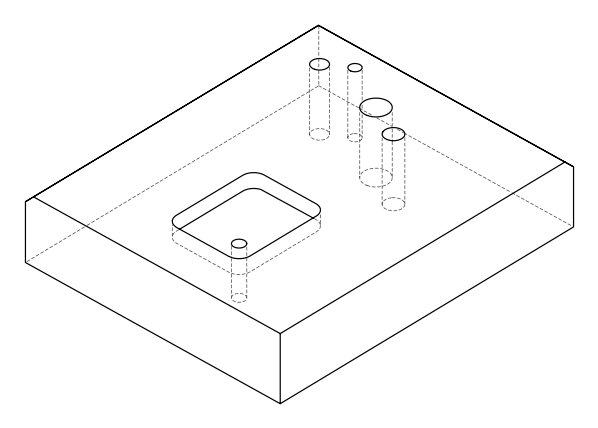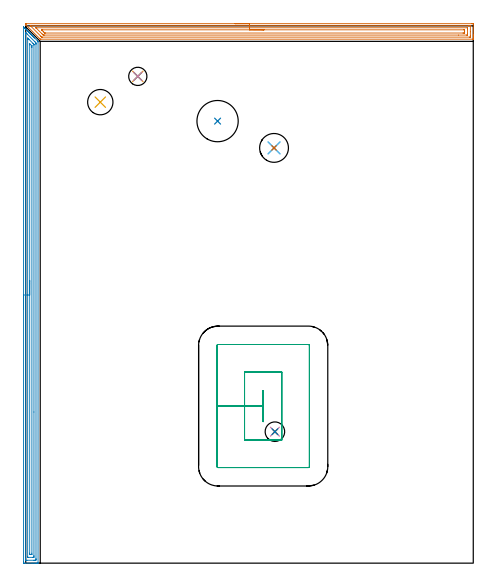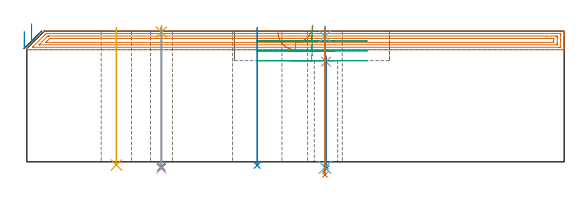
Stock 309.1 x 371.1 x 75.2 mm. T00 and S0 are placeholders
(PLAN: 14 operations, 10 tool changes, 28 min)
(1 AREA_MILL | FG_CHAMFER_SURFACE | UGT0205_001 | 10 min | 17694 mm3)
(2 AREA_MILL_1 | FG_CHAMFER_SURFACE_1 | UGT0205_001 | 11.92 min | 18183 mm3)
(3 MILL_RECTANGULAR_POCKET | POCKET_RECTANGULAR_STRAIGHT | UGT0201_109 | Follow Part, ap 6.35, ae 75% | 3.52 min | 164814 mm3)
(4 SPOT_DRILL | STEP1HOLE | NXT0321_9005460120000 | 0.03 min | 9 mm3)
(5 SPOT_DRILL_1 | STEP1HOLE_1 | NXT0321_9005460120000 | 0.03 min | 1 mm3)
(6 SPOT_DRILL_2 | STEP1HOLE_3 | NXT0321_9005460120000 | 0.05 min | 182 mm3)
(7 DRILL_THROUGH_HOLE_INTO_CENTER | STEP1HOLE | NXT0301_042 | 0.26 min | 2281 mm3)
(8 DRILL_TO_ENLARGE_THROUGH_HOLE | STEP1HOLE | NXT0301_102 | 0.26 min | 6029 mm3)
(9 DRILL_THROUGH_HOLE_INTO_CENTER_1 | STEP1HOLE_1 | NXT0301_042 | 0.32 min | 2954 mm3)
(10 DRILL_TO_ENLARGE_THROUGH_HOLE_1 | STEP1HOLE_1 | NXT0301_097 | 0.33 min | 6390 mm3)
(11 INDEXABLE_INSERT_DRILL_THROUGH_HOLE_FROM_SOLID | STEP1HOLE_2 | NXT0302_006 | 0.32 min | 18062 mm3)
(12 DRILL_THROUGH_HOLE_INTO_CENTER_2 | STEP1HOLE_3 | NXT0301_065 | 0.32 min | 5059 mm3)
(13 DRILL_TO_ENLARGE_THROUGH_HOLE_2 | STEP1HOLE_3 | UGT0301_265 | 0.34 min | 18124 mm3)
(14 INDEXABLE_INSERT_DRILL_THROUGH_HOLE_FROM_SOLID_1 | STEP1HOLE_4 | NXT0302_028 | 0.32 min | 47937 mm3)
(TOOL UGT0205_001 | Chamfer Mill 20 x 3 x 45 deg. | D20 FL50 Z2)
(TOOL UGT0201_109 | End Mill 25.4 mm | D25.4 FL25 Z2)
(TOOL NXT0321_9005460120000 | NC Spot Drill, 142deg, 12mm, Carbide, Uncoated | D12 PA142 FL30 Z2)
(TOOL NXT0301_042 | Carbide Drill 7.1mm [860.1-0710-057A1-MM 2214] | D7.1 PA140 FL85 Z2)
(TOOL NXT0301_102 | Carbide Drill 13.5mm [860.1-1350-108A1-MM 2214] | D13.5 PA140 FL123 Z2)
(TOOL NXT0301_097 | Carbide Drill 12.6mm [860.1-1260-063A1-MM 2214] | D12.6 PA140 FL77 Z2)
(TOOL NXT0302_006 | Index. Insert Drill 17.5mm [880-D1750L25-05] | D17.5 PA176 FL88 Z2)
(TOOL NXT0301_065 | Carbide Drill 9.4mm [860.1-0940-075A1-MM 2214] | D9.4 PA140 FL98 Z2)
(TOOL UGT0301_265 | Twist Drill 19.9 mm | D19.9 PA118 FL140 Z2)
(TOOL NXT0302_028 | Index. Insert Drill 28.5mm [880-D2850L32-03] | D28.5 PA176 FL86 Z2)
(OP 1 AREA_MILL)
G17 G21 G94 G90
T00 M6
G54
G17 G0 G90 X144.55 Y372.6 S1061 M3
G43 Z85.2 H0
Z74.5
G94 G1 X144.588 Z73.628 F250.
X144.702 Z72.763
X144.891 Z71.912
X145.153 Z71.08
X145.487 Z70.274
X145.89 Z69.5
X146.358 Z68.764
X146.89 Z68.072
X147.479 Z67.429
X148.122 Z66.839
X148.814 Z66.308
X149.55 Z65.84
X150.324 Z65.437
X151.13 Z65.103
X151.962 Z64.841
X152.813 Z64.652
X153.678 Z64.538
X154.55 Z64.5
X308.002
X308.494 Y372.599 Z64.501
X308.981 Y372.595 Z64.503
X309.091 Y372.592 Z64.506
X309.1 Y372.112 Z64.985
Y365.04 Z72.054
Y364.472 Z72.625
Y364.156 Z72.94
Y363.588 Z73.508
Y363.272 Z73.823
Y362.639 Z74.46
Y362.249 Z74.85
X309.093 Y361.915 Z75.175
X309.091 Y361.903 Z75.188
X308.941 Y361.9 Z75.2
X10.405
X9.999 Y361.906 Z75.192
X9.91 Y361.991 Z75.107
X9.512 Y362.388 Z74.712
X0.291 Y371.621 Z65.478
X0.079 Y371.833 Z65.267
X-0.007 Y371.943 Z65.157
X-0.018 Y371.959 Z65.14
X-0.004 Y372.342 Z64.758
X0.01 Y372.594 Z64.506
X0.054 Y372.6 Z64.5
X154.55
Y371.186 Z65.914
X305.817
X306.709 Y371.185 Z65.915
X306.754 Y371.184 Z65.916
X307.09 Y371.17 Z65.93
X307.093 Y371.069 Z66.031
X307.099 Y370.843 Z66.257
X307.1 Y367.056 Z70.044
Y364.156 Z72.944
X307.099 Y363.769 Z73.331
X307.094 Y363.382 Z73.718
X307.09 Y363.331 Z73.769
X307.086 Y363.32 Z73.78
X307.079 Y363.319 Z73.782
X307.028 Y363.316 Z73.784
X306.922 Y363.315 Z73.785
X306.709 Y363.314 Z73.786
X11.298 Y363.315 Z73.785
X11.254
X11.048 Y363.321 Z73.779
X10.624 Y363.733 Z73.367
X10.405 Y363.947 Z73.153
X3.215 Y371.145 Z65.955
X3.21 Y371.152 Z65.948
X3.197 Y371.172 Z65.928
X3.194 Y371.179 Z65.921
X3.209 Y371.181 Z65.919
X3.265 Y371.185 Z65.915
X3.309 Y371.186 Z65.914
X154.55
Y369.772 Z67.328
X304.924 Y369.771 Z67.329
X305.029 Y369.77 Z67.33
X305.066 Y369.767 Z67.333
X305.081 Y369.765 Z67.335
X305.09 Y369.749 Z67.351
X305.095 Y369.634 Z67.466
X305.098 Y369.46 Z67.64
X305.1 Y369.286 Z67.814
Y368.576 Z68.524
Y365.924 Z71.176
Y365.75 Z71.35
X305.095 Y365.04 Z72.06
X305.091 Y364.875 Z72.225
X305.072 Y364.735 Z72.365
X304.924 Y364.734 Z72.366
X304.345 Y364.73 Z72.37
X298.922 Y364.728 Z72.372
X13.083 Y364.729 Z72.371
X12.503 Y364.73 Z72.37
X12.19 Y364.733 Z72.367
X12.09 Y364.735 Z72.365
X11.982 Y364.83 Z72.27
X11.767 Y365.04 Z72.06
X11.298 Y365.504 Z71.596
X7.221 Y369.586 Z67.514
X7.123 Y369.687 Z67.413
X7.061 Y369.754 Z67.346
X7.053 Y369.766 Z67.334
X7.059 Y369.767 Z67.333
X7.099 Y369.769 Z67.331
X7.414 Y369.771 Z67.329
X154.55 Y369.772 Z67.328
Y368.357 Z68.743
X302.468
X302.993 Y368.355 Z68.745
X303.047 Y368.353 Z68.747
X303.08 Y368.351 Z68.749
X303.09 Y368.32 Z68.78
X303.094 Y368.124 Z68.976
X303.1 Y367.731 Z69.369
Y366.847 Z70.253
Y366.808 Z70.292
X303.096 Y366.385 Z70.715
X303.092 Y366.175 Z70.925
X303.09 Y366.153 Z70.947
X303.071 Y366.15 Z70.95
X303.014 Y366.146 Z70.954
X302.917 Y366.144 Z70.956
X302.247 Y366.143 Z70.957
X302.026
X13.419
X13.251 Y366.145 Z70.955
X13.167 Y366.147 Z70.953
X13.129 Y366.149 Z70.951
X13.083 Y366.177 Z70.923
X12.445 Y366.808 Z70.292
X12.19 Y367.062 Z70.038
X11.561 Y367.692 Z69.408
X11.298 Y367.956 Z69.144
X10.926 Y368.338 Z68.762
X10.914 Y368.352 Z68.748
X10.925 Y368.353 Z68.747
X10.977 Y368.355 Z68.745
X11.084 Y368.357 Z68.743
X11.298
X154.55
X155.422 Z68.781
X156.286 Z68.895
X157.138 Z69.083
X157.97 Z69.346
X158.776 Z69.68
X159.55 Z70.082
X160.286 Z70.551
X160.978 Z71.082
X161.621 Z71.672
X162.21 Z72.315
X162.741 Z73.007
X163.21 Z73.743
X163.613 Z74.516
X163.947 Z75.322
X164.209 Z76.154
X164.398 Z77.006
X164.512 Z77.871
X164.55 Z78.743
G0 Z85.2
M5
M2
(OP 2 AREA_MILL_1)
G17 G21 G94 G90
T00 M6
G54
G17 G0 G90 X-1.5 Y175.2 S1061 M3
G43 Z85.2 H0
Z75.2
G94 G1 Y175.238 Z74.328 F250.
Y175.352 Z73.464
Y175.541 Z72.612
Y175.803 Z71.78
Y176.137 Z70.974
Y176.54 Z70.2
Y177.008 Z69.464
Y177.54 Z68.772
Y178.129 Z68.129
Y178.772 Z67.54
Y179.464 Z67.008
Y180.2 Z66.54
Y180.974 Z66.137
Y181.78 Z65.803
Y182.612 Z65.541
Y183.463 Z65.352
Y184.328 Z65.238
Y185.2 Z65.2
Y370.148
X-1.494 Y370.371 Z65.204
X-1.492 Y370.381 Z65.205
X-1.47 Y370.371 Z65.228
X-1.148 Y370.048 Z65.552
X-0.944 Y369.846 Z65.752
X-0.875 Y369.775 Z65.824
X-0.719 Y369.619 Z65.98
X-0.648 Y369.55 Z66.048
X-0.577 Y369.477 Z66.122
X-0.424 Y369.324 Z66.275
X-0.352 Y369.254 Z66.344
X-0.279 Y369.179 Z66.42
X-0.129 Y369.03 Z66.57
X-0.056 Y368.957 Z66.641
X0.019 Y368.881 Z66.718
X0.165 Y368.735 Z66.864
X0.241 Y368.661 Z66.937
X0.317 Y368.583 Z67.016
X0.46 Y368.44 Z67.159
X0.537 Y368.365 Z67.233
X0.615 Y368.285 Z67.314
X0.755 Y368.146 Z67.454
X0.833 Y368.068 Z67.53
X0.913 Y367.988 Z67.612
X1.049 Y367.851 Z67.749
X1.13 Y367.772 Z67.826
X1.211 Y367.69 Z67.91
X1.344 Y367.556 Z68.043
X1.426 Y367.476 Z68.122
X1.509 Y367.392 Z68.208
X1.639 Y367.262 Z68.338
X1.722 Y367.18 Z68.418
X1.807 Y367.094 Z68.506
X1.933 Y366.967 Z68.633
X2.019 Y366.883 Z68.715
X2.105 Y366.796 Z68.804
X2.228 Y366.672 Z68.927
X2.315 Y366.587 Z69.011
X2.403 Y366.498 Z69.102
X2.523 Y366.378 Z69.222
X2.611 Y366.291 Z69.307
X2.7 Y366.2 Z69.4
X2.817 Y366.083 Z69.517
X2.907 Y365.994 Z69.603
X2.998 Y365.902 Z69.698
X3.112 Y365.788 Z69.811
X3.204 Y365.698 Z69.9
X3.296 Y365.604 Z69.996
X3.407 Y365.493 Z70.106
X3.5 Y365.402 Z70.196
X3.594 Y365.306 Z70.294
X3.702 Y365.199 Z70.401
X3.796 Y365.106 Z70.492
X3.892 Y365.008 Z70.592
X3.996 Y364.904 Z70.696
X4.093 Y364.809 Z70.789
X4.19 Y364.71 Z70.89
X4.291 Y364.609 Z70.99
X4.389 Y364.513 Z71.085
X4.488 Y364.412 Z71.188
X4.586 Y364.315 Z71.285
X4.685 Y364.217 Z71.381
X4.786 Y364.114 Z71.485
X4.88 Y364.02 Z71.58
X4.981 Y363.92 Z71.678
X5.084 Y363.816 Z71.783
X5.175 Y363.725 Z71.874
X5.278 Y363.624 Z71.974
X5.382 Y363.518 Z72.081
X5.47 Y363.431 Z72.169
X5.574 Y363.328 Z72.27
X5.68 Y363.22 Z72.379
X5.764 Y363.136 Z72.464
X5.87 Y363.032 Z72.566
X5.978 Y362.923 Z72.677
X6.059 Y362.841 Z72.759
X6.167 Y362.735 Z72.863
X7.944 Y360.957 Z74.641
X8.064 Y360.837 Z74.762
X8.389 Y360.512 Z75.087
X8.409 Y360.491 Z75.106
X8.506 Y360.388 Z75.193
X8.5 Y359.951 Z75.2
Y0.178
X8.497 Y0.01 Z75.188
X8.457 Y0.007 Z75.149
X8.058 Y0. Z74.758
X7.763 Z74.462
X7.056 Z73.751
X5.813 Z72.51
X4.389 Z71.084
X-0.944 Y0.001 Z65.753
X-1.183 Y0.003 Z65.514
X-1.492 Y0.008 Z65.206
X-1.494 Y0.072 Z65.203
X-1.499 Y0.625 Z65.201
X-1.5 Y1.183 Z65.2
Y185.2
X-0.086 Z66.614
Y365.306
X-0.084 Y366.2 Z66.616
X-0.083 Y366.227 Z66.617
X-0.056 Y366.494 Z66.644
X0.247 Y366.2 Z66.947
X0.833 Y365.617 Z67.533
X1.144 Y365.306 Z67.844
X6.167 Y360.283 Z72.867
X6.505 Y359.943 Z73.205
X7.056 Y359.383 Z73.756
X7.083 Y359.049 Z73.783
X7.084 Y359.02 Z73.784
X7.086 Y358.155 Z73.786
Y3.306
X7.084 Y2.412 Z73.784
Y2.384
X7.056 Y2.01 Z73.756
X6.575 Y2.002 Z73.275
X6.167 Y2.001 Z72.867
X5.688 Y2. Z72.388
X0.833 Y2.001 Z67.533
X0.352 Y2.002 Z67.052
X-0.056 Y2.01 Z66.644
X-0.083 Y2.412 Z66.617
X-0.085 Y2.442 Z66.615
X-0.086 Y3.306 Z66.614
Y185.2
X1.328 Z68.028
X1.329 Y361.731 Z68.029
X1.33 Y362.125 Z68.03
X1.334 Y362.625 Z68.034
X1.335 Y362.648 Z68.035
X1.369 Y362.625 Z68.069
X1.722 Y362.277 Z68.422
X2.27 Y361.731 Z68.97
X4.952 Y359.049 Z71.652
X5.278 Y358.722 Z71.978
X5.559 Y358.437 Z72.259
X5.629 Y358.364 Z72.329
X5.661 Y358.328 Z72.361
X5.664 Y358.286 Z72.364
X5.667 Y358.155 Z72.367
X5.671 Y357.76 Z72.371
Y104.388
Y5.094
X5.67 Y4.699 Z72.37
X5.667 Y4.2 Z72.367
X5.664 Y4.012 Z72.364
X5.473 Y4.003 Z72.173
X5.278 Y4.002 Z71.978
X4.588 Y4. Z71.288
X1.921 Z68.621
X1.722 Y4.001 Z68.422
X1.523 Y4.003 Z68.223
X1.391 Y4.007 Z68.091
X1.346 Y4.01 Z68.046
X1.335 Y4.025 Z68.035
X1.333 Y4.068 Z68.033
X1.331 Y4.2 Z68.031
X1.329 Y4.596 Z68.029
X1.328 Y185.2 Z68.028
X2.743 Z69.443
Y358.023
X2.744 Y358.155 Z69.444
X2.75 Y358.774 Z69.45
X3.394 Y358.155 Z70.094
X4.091 Y357.459 Z70.791
X4.189 Y357.357 Z70.889
X4.235 Y357.304 Z70.935
X4.251 Y357.282 Z70.951
X4.252 Y357.262 Z70.952
X4.257 Y356.501 Z70.957
Y356.368
Y6.882
X4.252 Y6.125 Z70.952
X4.25 Y6.021 Z70.95
X4.157 Y6.01 Z70.857
X3.938 Y6.006 Z70.638
X3.488 Y6. Z70.188
X3.058 Y6.006 Z69.758
X2.843 Y6.01 Z69.543
X2.749 Y6.017 Z69.449
X2.743 Y6.882 Z69.443
Y185.2
Y186.072 Z69.481
Y186.936 Z69.595
Y187.788 Z69.783
Y188.62 Z70.046
Y189.426 Z70.38
Y190.2 Z70.782
Y190.936 Z71.251
Y191.628 Z71.782
Y192.271 Z72.372
Y192.86 Z73.015
Y193.391 Z73.707
Y193.86 Z74.443
Y194.263 Z75.216
Y194.597 Z76.022
Y194.859 Z76.854
Y195.048 Z77.706
Y195.162 Z78.571
Y195.2 Z79.443
G0 Z85.2
M5
M2
(OP 3 MILL_RECTANGULAR_POCKET)
G17 G21 G94 G90
T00 M6
G54
G17 G0 G90 X164.15 Y97.956 S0 M3
G43 Z85.2 H0
Z78.2
G94 G1 Y119.25 Z72.494 F250.
X163.85 Z72.414
Y108.5 Z69.533
Y97.75 F500.
X164.15
Y119.25
X163.85
Y108.5
X151.15
Y85.05
X176.85
Y131.95
X151.15
Y108.5
X132.1
Y66.7
G3 X132.8 Y66. R0.7
G1 X195.2
G3 X195.9 Y66.7 R0.7
G1 Y150.3
G3 X195.2 Y151. R0.7
G1 X132.8
G3 X132.1 Y150.3 R0.7
G1 Y108.5
Y107.5
G0 X164.15 Y97.956 Z72.533
G1 Y119.25 Z66.827 F250.
X163.85 Z66.747
Y108.5 Z63.867
Y97.75 F500.
X164.15
Y119.25
X163.85
Y108.5
X151.15
Y85.05
X176.85
Y131.95
X151.15
Y108.5
X132.1
Y66.7
G3 X132.8 Y66. R0.7
G1 X195.2
G3 X195.9 Y66.7 R0.7
G1 Y150.3
G3 X195.2 Y151. R0.7
G1 X132.8
G3 X132.1 Y150.3 R0.7
G1 Y108.5
Y107.5
G0 X164.15 Y97.956 Z66.867
G1 Y119.25 Z61.161 F250.
X163.85 Z61.08
Y108.5 Z58.2
Y97.75 F500.
X164.15
Y119.25
X163.85
Y108.5
X151.15
Y85.05
X176.85
Y131.95
X151.15
Y108.5
X132.1
Y66.7
G3 X132.8 Y66. R0.7
G1 X195.2
G3 X195.9 Y66.7 R0.7
G1 Y150.3
G3 X195.2 Y151. R0.7
G1 X132.8
G3 X132.1 Y150.3 R0.7
G1 Y108.5
Y107.5
G0 Z85.2
M5
M2
(OP 4 SPOT_DRILL)
G17 G21 G94 G90
T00 M6
G54
G17 G0 G90 X172.1 Y90.8 S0 M3
G43 Z85.2 H0
G94 G81 G98 Z57.619 F250. R61.2
G80
M5
M2
(OP 5 SPOT_DRILL_1)
G17 G21 G94 G90
T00 M6
G54
G17 G0 G90 X77.4 Y336.2 S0 M3
G43 Z85.2 H0
G94 G81 G98 Z74.658 F250. R78.2
G80
M5
M2
(OP 6 SPOT_DRILL_2)
G17 G21 G94 G90
T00 M6
G54
G17 G0 G90 X171.5 Y286.8 S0 M3
G43 Z85.2 H0
G94 G81 G98 Z72.2 F250. R78.2
G80
M5
M2
(OP 7 DRILL_THROUGH_HOLE_INTO_CENTER)
G17 G21 G94 G90
T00 M6
G54
G17 G0 G90 X172.1 Y90.8 S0 M3
G43 Z85.2 H1
G94 G73 G98 Z-2.792 F250. Q6.777 R60.2
G80
M5
M2
(OP 8 DRILL_TO_ENLARGE_THROUGH_HOLE)
G17 G21 G94 G90
T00 M6
G54
G17 G0 G90 X172.1 Y90.8 S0 M3
G43 Z85.2 H1
G94 G73 G98 Z-3.957 F250. Q12.431 R60.2
G80
M5
M2
(OP 9 DRILL_THROUGH_HOLE_INTO_CENTER_1)
G17 G21 G94 G90
T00 M6
G54
G17 G0 G90 X77.4 Y336.2 S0 M3
G43 Z85.2 H1
G94 G73 G98 Z-2.792 F250. Q7.09 R77.2
G80
M5
M2
(OP 10 DRILL_TO_ENLARGE_THROUGH_HOLE_1)
G17 G21 G94 G90
T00 M6
G54
G17 G0 G90 X77.4 Y336.2 S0 M3
G43 Z85.2 H1
G94 G73 G98 Z-3.793 F250. Q11.285 R77.2
G80
M5
M2
(OP 11 INDEXABLE_INSERT_DRILL_THROUGH_HOLE_FROM_SOLID)
G17 G21 G94 G90
T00 M6
G54
G17 G0 G90 X51.5 Y318.4 S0 M3
G43 Z85.2 H1
G94 G81 G98 Z-1.806 F250. R77.2
G80
M5
M2
(OP 12 DRILL_THROUGH_HOLE_INTO_CENTER_2)
G17 G21 G94 G90
T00 M6
G54
G17 G0 G90 X171.5 Y286.8 S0 M3
G43 Z85.2 H1
G94 G73 G98 Z-3.211 F250. Q8.712 R77.2
G80
M5
M2
(OP 13 DRILL_TO_ENLARGE_THROUGH_HOLE_2)
G17 G21 G94 G90
T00 M6
G54
G17 G0 G90 X171.5 Y286.8 S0 M3
G43 Z85.2 H0
G94 G73 G98 Z-7.479 F250. Q16.536 R77.2
G80
M5
M2
(OP 14 INDEXABLE_INSERT_DRILL_THROUGH_HOLE_FROM_SOLID_1)
G17 G21 G94 G90
T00 M6
G54
G17 G0 G90 X132.5 Y305.3 S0 M3
G43 Z85.2 H1
G94 G81 G98 Z-1.998 F250. R77.2
G80
M5
M2
